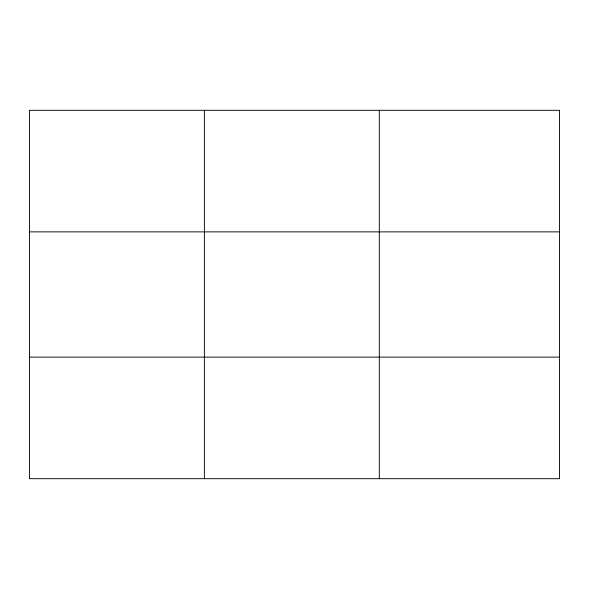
<?xml version="1.0" encoding="UTF-8"?>
<svg xmlns="http://www.w3.org/2000/svg" width="589" height="589" viewBox="0 0 589 589"><rect width="100%" height="100%" fill="white"/><g stroke="black" fill="none" stroke-linecap="round" stroke-linejoin="round"><path stroke-width="0.88" d="M204.383 478.695L204.383 110.305M379.316 478.695L379.316 110.305M29.45 231.875L559.55 231.875M29.45 357.125L559.55 357.125M559.55 110.305L559.55 478.695L29.45 478.695L29.45 110.305L559.55 110.305"/></g></svg>
